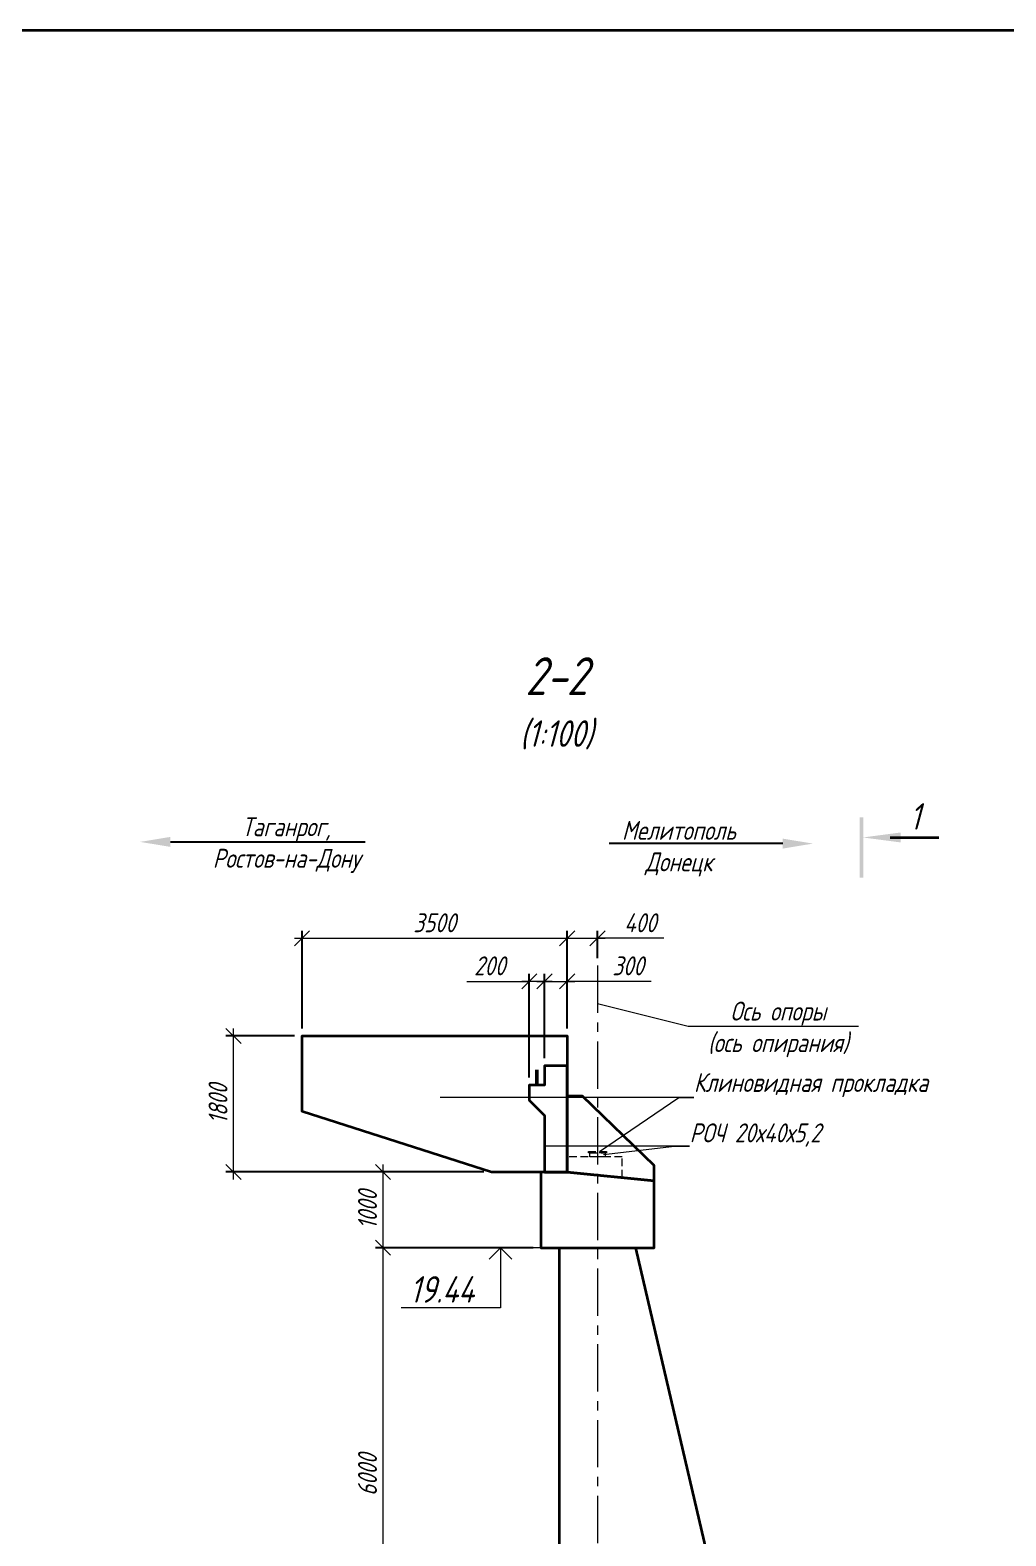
# Model space of a CAD drawing. Header units: millimetres. Extents: x 265754 to 14267433, y -6145605 to 2433772.
# Drawn here: x 7312032 to 7324911, y 840007 to 859892 of the extents above; entities that cross this region are included whole.
import ezdxf
from ezdxf import colors
from ezdxf.entities.mleader import LeaderData, LeaderLine
from ezdxf.enums import TextEntityAlignment as Align
from ezdxf.math import Vec2, Vec3

# ---------------------------------------------------------------- set-up
doc = ezdxf.new("R2010")
doc.units = ezdxf.units.MM
doc.linetypes.add('осевая', pattern=[2, 1.25, -0.25, 0.25, -0.25])
doc.linetypes.add('Штриховая', pattern=[3, 2, -1])
for name, color, linetype, lineweight in [('1-Бетон', 106, 'Continuous', 35), ('ИС_TXT_ЗГЛ', 1, 'Continuous', 35), ('ИС_АРМ', 1, 'Continuous', 35), ('ИС_Выноски', 3, 'Continuous', 18), ('ИС_Мвн', 3, 'Continuous', 18), ('ИС_Невид', 4, 'Штриховая', 18), ('ИС_Ось', 3, 'осевая', 18), ('ИС_Размер', 3, 'Continuous', 18), ('ИС_Размеры', 3, 'Continuous', 18), ('ИС_ТаБл', 5, 'Continuous', 35)]:
    doc.layers.add(name, color=color, linetype=linetype, lineweight=lineweight)
doc.styles.add('0', font='isocpeur.ttf', dxfattribs={"width": 0.8, "oblique": 15})
doc.styles.add('ISOCPEUR', font='isocpeur.ttf', dxfattribs={"width": 0.8, "oblique": 15, "height": 2.5})
doc.styles.add('М150', font='isocpeur.ttf', dxfattribs={"width": 0.8, "oblique": 15, "height": 375})
doc.dimstyles.new('М100', dxfattribs={"dimscale": 100, "dimtxt": 2.5, "dimasz": 2, "dimexe": 1, "dimexo": 1, "dimgap": 0.8, "dimtad": 1, "dimdec": 0, "dimzin": 0, "dimdsep": 46, "dimtxsty": '0', "dimblk": 'OBLIQUE', "dimcen": 0.09, "dimdle": 1, "dimclrd": 256, "dimclre": 256, "dimclrt": 256, "dimadec": 4, "dimazin": 0, "dimtfac": 1, "dimtdec": 0, "dimtmove": 1, "dimatfit": 2, "dimfxl": 1, "dimtolj": 1, "dimtzin": 0, "dimlwd": -1, "dimarcsym": 0})

# ---------------------------------------------------------------- blocks, each defined once
blk = doc.blocks.new('*U876')
blk.add_lwpolyline([(0, 0), (0, 200)])
at = {"layer": 'Defpoints'}
for points in [[(-9, 0), (-9, 200)], [(-8, 0), (-8, 200)], [(8, 0), (8, 200)], [(9, 0), (9, 200)]]:
    blk.add_lwpolyline(points, dxfattribs=at)
blk = doc.blocks.new('_OBLIQUE')
at = {"color": 0, "linetype": 'ByBlock', "lineweight": -2}
blk.add_line((0.5, 0.5), (-0.5, -0.5), dxfattribs=at)
blk = doc.blocks.new('*D2209')
at = {"layer": 'Defpoints', "color": 0, "transparency": 16777216}
for p in [(7316690, 843813), (7318771, 843813), (7318620, 837813)]:
    blk.add_point(p, dxfattribs=at)
at = {"layer": 'ИС_Размер', "lineweight": -2, "transparency": 16777216}
for p, q in [((7318671, 843813), (7316590, 843813)), ((7318520, 837813), (7316590, 837813))]:
    blk.add_line(p, q, dxfattribs=at)
at = {"layer": 'ИС_Размер', "transparency": 16777216}
blk.add_line((7316690, 837713), (7316690, 843913), dxfattribs=at)
at = {"layer": 'ИС_Размер', "transparency": 16777216, "xscale": 200, "yscale": 200, "zscale": 200}
for p, rotation in [((7316690, 843813), 90), ((7316690, 837813), 270)]:
    blk.add_blockref('_OBLIQUE', p, dxfattribs=dict(at, rotation=rotation))
at = {"layer": 'ИС_Размер', "transparency": 16777216, "insert": (7316485, 840813), "char_height": 250, "attachment_point": 5, "rotation": 90, "style": '0'}
blk.add_mtext('\\A1;6000', dxfattribs=at)
blk = doc.blocks.new('*D2205')
at = {"layer": 'Defpoints', "color": 0, "transparency": 16777216}
for p in [(7316690, 844813), (7318121, 844813), (7318771, 843813)]:
    blk.add_point(p, dxfattribs=at)
at = {"layer": 'ИС_Размер', "lineweight": -2, "transparency": 16777216}
for p, q in [((7318021, 844813), (7316590, 844813)), ((7318671, 843813), (7316590, 843813))]:
    blk.add_line(p, q, dxfattribs=at)
at = {"layer": 'ИС_Размер', "transparency": 16777216}
blk.add_line((7316690, 843713), (7316690, 844913), dxfattribs=at)
at = {"layer": 'ИС_Размер', "transparency": 16777216, "xscale": 200, "yscale": 200, "zscale": 200}
for p, rotation in [((7316690, 844813), 90), ((7316690, 843813), 270)]:
    blk.add_blockref('_OBLIQUE', p, dxfattribs=dict(at, rotation=rotation))
at = {"layer": 'ИС_Размер', "transparency": 16777216, "insert": (7316485, 844313), "char_height": 250, "attachment_point": 5, "rotation": 90, "style": '0'}
blk.add_mtext('\\A1;1000', dxfattribs=at)
blk = doc.blocks.new('*D2206')
at = {"layer": 'Defpoints', "color": 0, "transparency": 16777216}
for p in [(7314717, 846610), (7315621, 846610), (7318121, 844813)]:
    blk.add_point(p, dxfattribs=at)
at = {"layer": 'ИС_Размеры', "transparency": 16777216}
blk.add_line((7314717, 844713), (7314717, 846710), dxfattribs=at)
at = {"layer": 'ИС_Размеры', "lineweight": -2, "transparency": 16777216}
for p, q in [((7315521, 846610), (7314617, 846610)), ((7318021, 844813), (7314617, 844813))]:
    blk.add_line(p, q, dxfattribs=at)
at = {"layer": 'ИС_Размеры', "transparency": 16777216, "xscale": 200, "yscale": 200, "zscale": 200}
for p, rotation in [((7314717, 846610), 90), ((7314717, 844813), 270)]:
    blk.add_blockref('_OBLIQUE', p, dxfattribs=dict(at, rotation=rotation))
at = {"layer": 'ИС_Размеры', "transparency": 16777216, "insert": (7314512, 845712), "char_height": 250, "attachment_point": 5, "rotation": 90, "style": '0'}
blk.add_mtext('\\A1;1800', dxfattribs=at)
blk = doc.blocks.new('*D2216')
at = {"layer": 'Defpoints', "color": 0, "transparency": 16777216}
for p in [(7319121, 847899), (7315621, 846610), (7319121, 846610)]:
    blk.add_point(p, dxfattribs=at)
at = {"layer": 'ИС_Размеры', "transparency": 16777216}
blk.add_line((7315521, 847899), (7319221, 847899), dxfattribs=at)
at = {"layer": 'ИС_Размеры', "lineweight": -2, "transparency": 16777216}
for p, q in [((7315621, 846710), (7315621, 847999)), ((7319121, 846710), (7319121, 847999))]:
    blk.add_line(p, q, dxfattribs=at)
at = {"layer": 'ИС_Размеры', "transparency": 16777216, "xscale": 200, "yscale": 200, "zscale": 200, "rotation": 180}
blk.add_blockref('_OBLIQUE', (7315621, 847899), dxfattribs=at)
at = {"layer": 'ИС_Размеры', "transparency": 16777216, "xscale": 200, "yscale": 200, "zscale": 200}
blk.add_blockref('_OBLIQUE', (7319121, 847899), dxfattribs=at)
at = {"layer": 'ИС_Размеры', "transparency": 16777216, "insert": (7317371, 848104), "char_height": 250, "attachment_point": 5, "style": '0'}
blk.add_mtext('\\A1;3500', dxfattribs=at)
blk = doc.blocks.new('*D2217')
at = {"layer": 'Defpoints', "color": 0, "transparency": 16777216}
for p in [(7318621, 847330), (7318821, 846215), (7318621, 845960)]:
    blk.add_point(p, dxfattribs=at)
at = {"layer": 'ИС_Размеры', "transparency": 16777216}
for p, q in [((7317795, 847330), (7318621, 847330)), ((7318921, 847330), (7318521, 847330))]:
    blk.add_line(p, q, dxfattribs=at)
at = {"layer": 'ИС_Размеры', "lineweight": -2, "transparency": 16777216}
for p, q in [((7318621, 846060), (7318621, 847430)), ((7318821, 846315), (7318821, 847430))]:
    blk.add_line(p, q, dxfattribs=at)
at = {"layer": 'ИС_Размеры', "transparency": 16777216, "xscale": 200, "yscale": 200, "zscale": 200, "rotation": 180}
blk.add_blockref('_OBLIQUE', (7318621, 847330), dxfattribs=at)
at = {"layer": 'ИС_Размеры', "transparency": 16777216, "xscale": 200, "yscale": 200, "zscale": 200}
blk.add_blockref('_OBLIQUE', (7318821, 847330), dxfattribs=at)
at = {"layer": 'ИС_Размеры', "transparency": 16777216, "insert": (7318098, 847535), "char_height": 250, "attachment_point": 5, "style": '0'}
blk.add_mtext('\\A1;200', dxfattribs=at)
blk = doc.blocks.new('*D2218')
at = {"layer": 'Defpoints', "color": 0, "transparency": 16777216}
for p in [(7319121, 847330), (7319121, 846610), (7318821, 846215)]:
    blk.add_point(p, dxfattribs=at)
at = {"layer": 'ИС_Размеры', "transparency": 16777216}
for p, q in [((7318721, 847330), (7319221, 847330)), ((7320228, 847330), (7319121, 847330))]:
    blk.add_line(p, q, dxfattribs=at)
at = {"layer": 'ИС_Размеры', "lineweight": -2, "transparency": 16777216}
for p, q in [((7318821, 846315), (7318821, 847430)), ((7319121, 846710), (7319121, 847430))]:
    blk.add_line(p, q, dxfattribs=at)
at = {"layer": 'ИС_Размеры', "transparency": 16777216, "xscale": 200, "yscale": 200, "zscale": 200, "rotation": 180}
blk.add_blockref('_OBLIQUE', (7318821, 847330), dxfattribs=at)
at = {"layer": 'ИС_Размеры', "transparency": 16777216, "xscale": 200, "yscale": 200, "zscale": 200}
blk.add_blockref('_OBLIQUE', (7319121, 847330), dxfattribs=at)
at = {"layer": 'ИС_Размеры', "transparency": 16777216, "insert": (7319924, 847535), "char_height": 250, "attachment_point": 5, "style": '0'}
blk.add_mtext('\\A1;300', dxfattribs=at)
blk = doc.blocks.new('*D2219')
at = {"layer": 'Defpoints', "color": 0, "transparency": 16777216}
for p in [(7319521, 847899), (7319521, 847538), (7319121, 846610)]:
    blk.add_point(p, dxfattribs=at)
at = {"layer": 'ИС_Размеры', "transparency": 16777216}
for p, q in [((7319021, 847899), (7319621, 847899)), ((7320398, 847899), (7319521, 847899))]:
    blk.add_line(p, q, dxfattribs=at)
at = {"layer": 'ИС_Размеры', "lineweight": -2, "transparency": 16777216}
for p, q in [((7319121, 846710), (7319121, 847999)), ((7319521, 847638), (7319521, 847999))]:
    blk.add_line(p, q, dxfattribs=at)
at = {"layer": 'ИС_Размеры', "transparency": 16777216, "xscale": 200, "yscale": 200, "zscale": 200, "rotation": 180}
blk.add_blockref('_OBLIQUE', (7319121, 847899), dxfattribs=at)
at = {"layer": 'ИС_Размеры', "transparency": 16777216, "xscale": 200, "yscale": 200, "zscale": 200}
blk.add_blockref('_OBLIQUE', (7319521, 847899), dxfattribs=at)
at = {"layer": 'ИС_Размеры', "transparency": 16777216, "insert": (7320085, 848104), "char_height": 250, "attachment_point": 5, "style": '0'}
blk.add_mtext('\\A1;400', dxfattribs=at)
blk = doc.blocks.new('_None')
blk = doc.blocks.new('*U2220')
blk.add_line((3.8, 23.83), (10.2, 23.83))
for points in [[(-0.25, 26.5), (0.25, 26.5), (-0.25, 18.5), (0.25, 18.5)], [(5.2, 24.49), (0.2, 23.83), (5.2, 23.83), (5.2, 23.17)]]:
    blk.add_solid(points)
at = {"style": '0', "oblique": 15, "width": 0.8}
for tag, p in [('ВЕРХ', (7.06, 26.61)), ('НИЗ', (7, -173.27))]:
    blk.add_attdef(tag, text='', height=3.5, dxfattribs=at).set_placement(p, align=Align.MIDDLE_CENTER)
blk = doc.blocks.new('_Open90')
at = {"color": 0, "linetype": 'ByBlock', "lineweight": -2}
for p, q in [((0, 0), (-1, 0)), ((-0.5, 0.5), (0, 0)), ((0, 0), (-0.5, -0.5))]:
    blk.add_line(p, q, dxfattribs=at)

msp = doc.modelspace()

# ---------------------------------------------------------------- linework, layer by layer
at = {"layer": '1-Бетон'}
msp.add_lwpolyline([(7266394.4017, 859892.3616), (7352902.1087, 859892.3616), (7352902.1087, 771391.9934), (7266394.4017, 771391.9934)], close=True, dxfattribs=at)
at = {"layer": '1-Бетон', "elevation": 0.0017}
for points in [[(7319120.7787, 844812.6613), (7318120.7787, 844812.6713), (7315620.7713, 845610.3922), (7315620.7713, 846610.3922), (7319120.7713, 846610.3922), (7319120.7787, 844812.6613)], [(7320020.8859, 843812.6478), (7321420.352, 837812.6478), (7319020.352, 837812.6478), (7319020.8859, 843812.6478), (7320020.8859, 843812.6478)]]:
    msp.add_lwpolyline(points, dxfattribs=at)
for points in [[(7319120.7561, 844812.6622), (7319120.7686, 846215.3921), (7318820.7731, 846215.3921), (7318820.7731, 845960.3921), (7318620.7761, 845960.3921), (7318620.7761, 845760.3921), (7318820.7731, 845560.3921), (7318820.7731, 844812.6704)], [(7319120.7248, 844812.6753), (7320270.4476, 844697.6478), (7320270.4476, 844897.6478), (7319320.775, 845812.6689), (7319120.8056, 845812.6689)], [(7320270.4476, 844697.6478), (7319120.7787, 844812.6689), (7318771.3243, 844812.6478), (7318771.3243, 843812.6478), (7320270.4476, 843812.6478)]]:
    msp.add_lwpolyline(points, close=True, dxfattribs=at)
at = {"layer": 'ИС_Невид', "ltscale": 50, "elevation": 0.0017}
for points in [[(7319120.7587, 844812.6622), (7319847.1257, 844740.0003), (7319847.1257, 845012.6807), (7319120.7194, 845012.6509)], [(7319640.9526, 845064.6738), (7319400.9526, 845064.662), (7319400.9517, 845084.662), (7319640.9517, 845084.6738)], [(7319621.0835, 845012.6728), (7319421.0835, 845012.663), (7319421.081, 845064.663), (7319621.081, 845064.6728)]]:
    msp.add_lwpolyline(points, close=True, dxfattribs=at)
at = {"layer": 'ИС_Ось', "ltscale": 500}
msp.add_line((7319520.8859, 847537.6623, 0.0017), (7319520.8859, 829556.8177), dxfattribs=at)
at = {"layer": 'ИС_Размер', "color": 1, "ltscale": 65.21739}
msp.add_line((7318771.3243, 843812.6478, 0.0017), (7318013.2163, 843812.6478, 0.0017), dxfattribs=at)

# ---------------------------------------------------------------- block references
at = {"layer": 'ИС_TXT_ЗГЛ', "ltscale": 200}
ref = msp.add_blockref('*U2220', (7323004.5664, 846847.6722), dxfattribs=dict(at, xscale=100, yscale=100, zscale=100))
ref.add_attrib('ВЕРХ', '1', dxfattribs={"layer": '0', "height": 350, "style": '0', "oblique": 15, "width": 0.8}).set_placement((7323710.9689, 849508.4336), align=Align.MIDDLE_CENTER)
at = {"layer": 'ИС_АРМ', "xscale": -1}
msp.add_blockref('*U876', (7318722.1982, 845960.3921, 0.0017), dxfattribs=at)

# ---------------------------------------------------------------- texts
at = {"layer": 'ИС_ТаБл', "color": 1, "insert": (7318978.7977, 851585.4762, 103864.599), "char_height": 1000, "attachment_point": 5, "style": 'М150'}
msp.add_mtext('{\\H0.7x;\\P\\pxsm1;\\H0.71429x;2-2\\P\\H0.7x;(1:100)}', dxfattribs=at)

# ---------------------------------------------------------------- dimensions: what is measured, and where the dimension line sits
at = {"layer": 'ИС_Размер'}
for base, p1, p2, picture, middle in [((7316689.9482, 844812.6713, 0.0017), (7318771.3243, 843812.6478, 0.0017), (7318120.7787, 844812.6713, 0.0017), '*D2205', (7316484.9482, 844312.6595, 0.0017)), ((7316689.9482, 843812.6478, 0.0017), (7318620.4763, 837812.6478, 0.0017), (7318771.3243, 843812.6478, 0.0017), '*D2209', (7316484.9482, 840812.6478, 0.0017))]:
    dim = msp.add_linear_dim(base=base, p1=p1, p2=p2, angle=90, dimstyle='М100', dxfattribs=at)
    dim.commit()
    dim.dimension.update_dxf_attribs({"geometry": picture, "text_midpoint": middle})
at = {"layer": 'ИС_Размеры'}
dim = msp.add_linear_dim(base=(7319120.7713, 847898.6513, 0.0017), p1=(7315620.7713, 846610.3922, 0.0017), p2=(7319120.7713, 846610.3922, 0.0017), dimstyle='М100', dxfattribs=at)
dim.commit()
dim.dimension.update_dxf_attribs({"geometry": '*D2216', "text_midpoint": (7317370.7713, 848103.6513, 0.0017)})
for base, p1, p2, picture, middle in [((7319520.8859, 847898.6513, 0.0017), (7319120.7713, 846610.3922, 0.0017), (7319520.8859, 847537.6623, 0.0017), '*D2219', (7320084.8131, 847814.0772, 0.0017)), ((7319120.7713, 847330.1678, 0.0017), (7318820.7731, 846215.3921, 0.0017), (7319120.7713, 846610.3922, 0.0017), '*D2218', (7319924.1129, 847483.1119, 0.0017))]:
    dim = msp.add_linear_dim(base=base, p1=p1, p2=p2, dimstyle='М100', dxfattribs=at)
    dim.commit()
    dim.dimension.update_dxf_attribs({"geometry": picture, "text_midpoint": middle, "dimtype": 160})
at = {"layer": 'ИС_Размеры', "color": 172}
dim = msp.add_linear_dim(base=(7318620.7761, 847330.1678, 0.0017), p1=(7318820.7731, 846215.3921, 0.0017), p2=(7318620.7761, 845960.3921, 0.0017), dimstyle='М100', dxfattribs=at)
dim.commit()
dim.dimension.update_dxf_attribs({"geometry": '*D2217', "text_midpoint": (7318098.0097, 847321.8952, 0.0017), "dimtype": 160})
at = {"layer": 'ИС_Размеры'}
dim = msp.add_linear_dim(base=(7314716.7007, 846610.3922, 0.0017), p1=(7318120.7787, 844812.6713, 0.0017), p2=(7315620.7713, 846610.3922, 0.0017), angle=90, dimstyle='М100', override={"dimrnd": 5}, dxfattribs=at)
dim.commit()
dim.dimension.update_dxf_attribs({"geometry": '*D2206', "text_midpoint": (7314511.7007, 845711.5317, 0.0017)})

# ---------------------------------------------------------------- leaders
at = {"layer": 'ИС_Выноски'}
ml = msp.add_multileader_mtext('Standard', dxfattribs=at)
ml.set_content('Ось трассы', color=256, style='ISOCPEUR')
ml.set_leader_properties(color=256, linetype='ByLayer', lineweight=-1)
ml.set_arrow_properties(name='NONE')
ml.build(insert=Vec2(0, 0))
ml.multileader.update_dxf_attribs({"text_left_attachment_type": 6, "text_right_attachment_type": 6, "dogleg_length": 0.36, "arrow_head_size": 300, "scale": 50})
ctx = ml.context
ctx.base_point, ctx.scale, ctx.char_height, ctx.arrow_head_size, ctx.landing_gap_size, ctx.plane_origin = Vec3(7289252.1563, 848105.9835), 50, 250, 300, 4.5, Vec3(7297816.3633, 842407.0259)
ctx.left_attachment, ctx.right_attachment, ctx.text_align_type = 6, 6, 1
notes = []
notes.append((ctx, [(1, (1, 1, 0), (7290748.404, 848105.9835), (-1, 0), 40.2604, [(1, [(7290748.404, 847908.0353)], 0, [])])]))
ctx.mtext.insert, ctx.mtext.width, ctx.mtext.alignment, ctx.mtext.flow_direction = Vec3(7289980.1499, 848430.9835), 2049.625884, 2, 5
at = {"layer": 'ИС_Мвн'}
ml = msp.add_multileader_mtext('Standard', dxfattribs=at)
ml.set_content('Таганрог,\\PРостов-на-Дону', color=256, style='0')
ml.set_leader_properties(color=3)
ml.build(insert=Vec2(0, 0))
ml.multileader.update_dxf_attribs({"text_left_attachment_type": 6, "text_right_attachment_type": 6, "dogleg_length": 0.05, "arrow_head_size": 400, "scale": 200})
ctx = ml.context
ctx.base_point, ctx.scale, ctx.char_height, ctx.arrow_head_size, ctx.landing_gap_size, ctx.plane_origin = Vec3(7314298.8342, 849172.0838), 200, 250, 400, 9, Vec3(7314334.1205, 849172.0838)
ctx.left_attachment, ctx.right_attachment, ctx.text_align_type = 6, 6, 1
notes.append((ctx, [(0, (1, 1, 0), (7314293.8342, 849172.0838), (1, 0), 5, [(0, [(7313483.0376, 849172.0838)], 0, [])])]))
ctx.mtext.insert, ctx.mtext.alignment, ctx.mtext.flow_direction = Vec3(7315414.9658, 849497.0838), 2, 5
ml = msp.add_multileader_mtext('Standard', dxfattribs=at)
ml.set_content('Мелитополь\\PДонецк', color=256, style='0')
ml.set_leader_properties(color=3)
ml.build(insert=Vec2(0, 0))
ml.multileader.update_dxf_attribs({"text_left_attachment_type": 6, "text_right_attachment_type": 6, "dogleg_length": 0.05, "arrow_head_size": 400, "scale": 200})
ctx = ml.context
ctx.base_point, ctx.scale, ctx.char_height, ctx.arrow_head_size, ctx.landing_gap_size, ctx.plane_origin = Vec3(7319833.14, 849149.54), 200, 250, 400, 9, Vec3(7321528.9693, 849149.54)
ctx.left_attachment, ctx.right_attachment, ctx.text_align_type = 6, 6, 1
notes.append((ctx, [(0, (1, 1, 0), (7321363.1273, 849149.54), (-1, 0), 5, [(0, [(7322365.0356, 849149.54)], 0, [])])]))
ctx.mtext.insert, ctx.mtext.alignment, ctx.mtext.flow_direction = Vec3(7320595.6337, 849449.54), 2, 5
at = {"layer": 'ИС_Размер', "color": 1, "ltscale": 65.21739}
ml = msp.add_multileader_mtext('Standard', dxfattribs=at)
ml.set_content('19.44', color=4, style='0')
ml.set_leader_properties(color=256, linetype='ByLayer', lineweight=-1)
ml.set_arrow_properties(name='OPEN90')
ml.build(insert=Vec2(0, 0))
ml.multileader.update_dxf_attribs({"text_left_attachment_type": 6, "text_right_attachment_type": 6, "dogleg_length": 2, "arrow_head_size": 300, "scale": 100})
ctx = ml.context
ctx.base_point, ctx.scale, ctx.char_height, ctx.arrow_head_size, ctx.landing_gap_size, ctx.plane_origin = Vec3(7316985.9681, 843017.4194, 0.0017), 100, 350, 300, 0, Vec3(7318240.1561, 843812.6478, 0.0017)
ctx.left_attachment, ctx.right_attachment, ctx.text_align_type = 6, 6, 2
notes.append((ctx, [(1, (1, 1, 0), (7318240.1561, 843017.4194, 0.0017), (-1, 0), 348.4058, [(0, [(7318240.1561, 843812.6478, 0.0017)], 0, [])])]))
ctx.mtext.insert, ctx.mtext.alignment, ctx.mtext.flow_direction = Vec3(7317891.7503, 843437.4194, 0.0017), 3, 5
at = {"layer": 'ИС_Размеры'}
ml = msp.add_multileader_mtext('Standard', dxfattribs=at)
ml.set_content('Ось опоры\\P(ось опирания)', color=4, style='0')
ml.set_leader_properties(color=256, linetype='ByLayer', lineweight=-1)
ml.set_arrow_properties(name='NONE')
ml.build(insert=Vec2(0, 0))
ml.multileader.update_dxf_attribs({"text_left_attachment_type": 6, "text_right_attachment_type": 6, "dogleg_length": 2, "arrow_head_size": 200, "scale": 100})
ctx = ml.context
ctx.base_point, ctx.scale, ctx.char_height, ctx.arrow_head_size, ctx.landing_gap_size, ctx.plane_origin = Vec3(7320915.4098, 846737.5811, 0.0017), 100, 250, 200, 0, Vec3(7319505.4922, 846034.9711, 0.0017)
ctx.left_attachment, ctx.right_attachment, ctx.text_align_type = 6, 6, 1
notes.append((ctx, [(0, (1, 1, 0), (7320715.4098, 846737.5811, 0.0017), (1, 0), 200, [(0, [(7319520.8859, 847039.2177, 0.0017)], 0, [])])]))
ctx.mtext.insert, ctx.mtext.alignment, ctx.mtext.flow_direction = Vec3(7321905.8907, 847062.5811, 0.0017), 2, 5
ml = msp.add_multileader_mtext('Standard', dxfattribs=at)
ml.set_content('Клиновидная прокладка', color=4, style='0')
ml.set_leader_properties(color=256, linetype='ByLayer', lineweight=-1)
ml.set_arrow_properties(name='NONE')
ml.build(insert=Vec2(0, 0))
ml.multileader.update_dxf_attribs({"text_left_attachment_type": 6, "text_right_attachment_type": 6, "dogleg_length": 2, "arrow_head_size": 200, "scale": 100})
ctx = ml.context
ctx.base_point, ctx.scale, ctx.char_height, ctx.arrow_head_size, ctx.landing_gap_size, ctx.plane_origin = Vec3(7320792.7245, 845794.4751, 0.0017), 100, 250, 200, 0, Vec3(7319547.1232, 845084.6807, 0.0017)
ctx.left_attachment, ctx.right_attachment = 6, 6
notes.append((ctx, [(0, (1, 1, 0), (7320592.7245, 845794.4751, 0.0017), (1, 0), 200, [(0, [(7319547.1232, 845084.6807, 0.0017)], 0, [])])]))
ctx.mtext.insert, ctx.mtext.flow_direction = Vec3(7320792.7245, 846119.4751, 0.0017), 5
ml = msp.add_multileader_mtext('Standard', dxfattribs=at)
ml.set_content('РОЧ 20х40х5,2', color=4, style='0')
ml.set_leader_properties(color=256, linetype='ByLayer', lineweight=-1)
ml.set_arrow_properties(name='NONE')
ml.build(insert=Vec2(0, 0))
ml.multileader.update_dxf_attribs({"text_left_attachment_type": 6, "text_right_attachment_type": 6, "dogleg_length": 2, "arrow_head_size": 200, "scale": 100})
ctx = ml.context
ctx.base_point, ctx.scale, ctx.char_height, ctx.arrow_head_size, ctx.landing_gap_size, ctx.plane_origin = Vec3(7320737.2455, 845154.4638, 0.0017), 100, 250, 200, 0, Vec3(7319599.0609, 845042.462, 0.0017)
ctx.left_attachment, ctx.right_attachment = 6, 6
notes.append((ctx, [(0, (1, 1, 0), (7320537.2455, 845154.4638, 0.0017), (1, 0), 200, [(0, [(7319599.0609, 845042.462, 0.0017)], 0, [])])]))
ctx.mtext.insert, ctx.mtext.flow_direction = Vec3(7320737.2455, 845454.4638, 0.0017), 5
for ctx, leaders in notes:
    for number, flags, end, landing, length, lines in leaders:
        leader = LeaderData()
        leader.index, (leader.has_last_leader_line, leader.has_dogleg_vector, leader.attachment_direction) = number, flags
        leader.last_leader_point, leader.dogleg_vector, leader.dogleg_length = Vec3(end), Vec3(landing), length
        for number, points, colour, breaks in lines:
            line = LeaderLine()
            line.index, line.vertices, line.color, line.breaks = number, Vec3.list(points), colors.encode_raw_color(colour), breaks
            leader.lines.append(line)
        ctx.leaders.append(leader)

doc.saveas('drawing.dxf')
